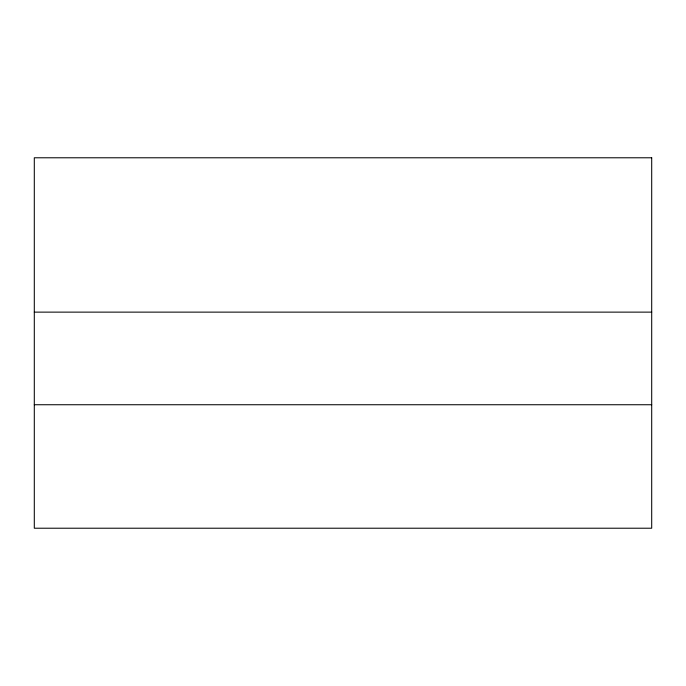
<?xml version="1.0" encoding="UTF-8"?>
<svg xmlns="http://www.w3.org/2000/svg" width="686" height="686" viewBox="0 0 686 686"><rect width="100%" height="100%" fill="white"/><g stroke="black" fill="none" stroke-linecap="round" stroke-linejoin="round"><path stroke-width="1.03" d="M34.3 312.13L651.7 312.13M34.3 404.74L651.7 404.74M651.7 157.78L34.3 157.78L34.3 528.22L651.7 528.22L651.7 157.78"/></g></svg>
